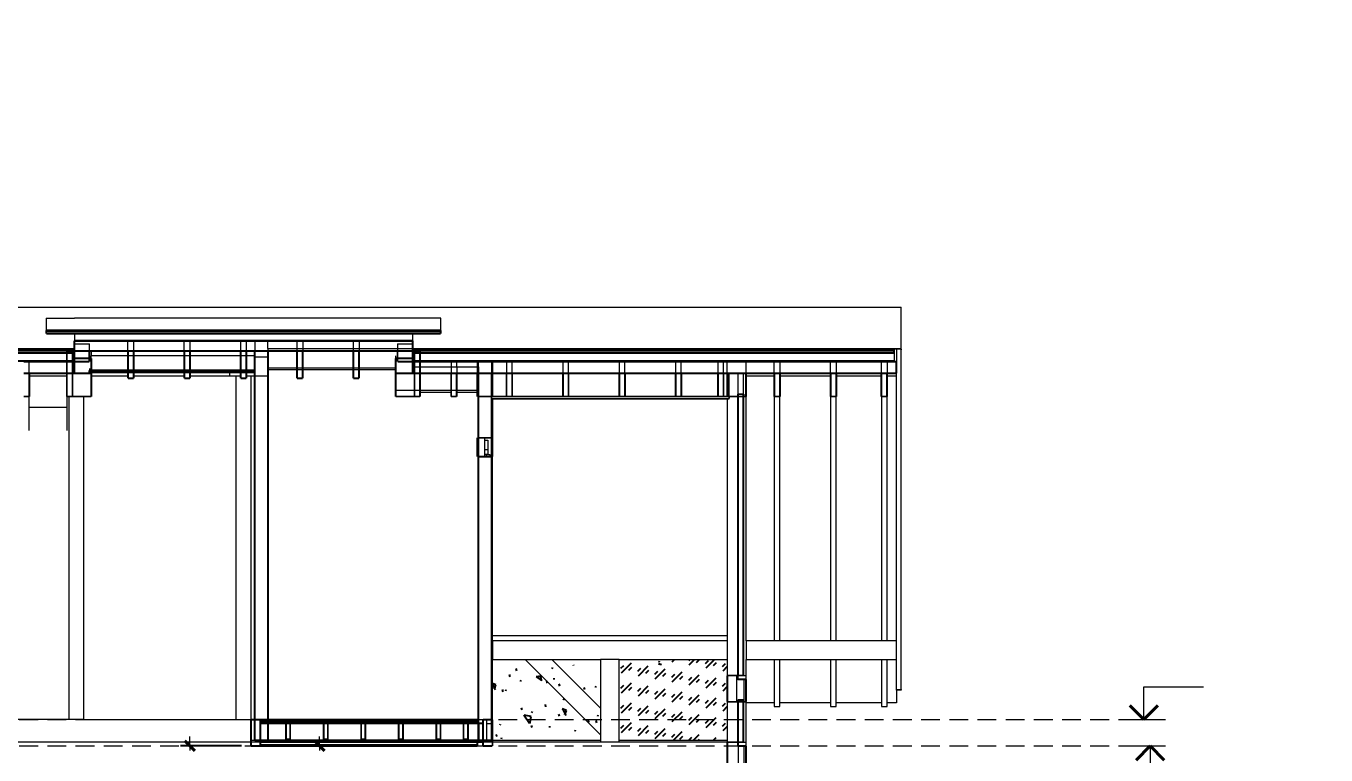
# Model space of a CAD drawing. Header units: millimetres. Extents: x 0 to 6720, y 0 to 297.
# Drawn here: x 6014.7 to 6291.4, y 141.8 to 297 of the extents above; entities that cross this region are included whole.
import ezdxf

# ---------------------------------------------------------------- set-up
doc = ezdxf.new("R2010")
doc.units = ezdxf.units.MM
for name, pattern in [('K5LT32768', [0]), ('K5LT_BASIC', [0]), ('K5LT_DASHED', [6, 4, -2]), ('K5LT_THIN', [0])]:
    doc.linetypes.add(name, pattern=pattern)
doc.layers.add('Системный слой', color=7, linetype='Continuous')
doc.styles.add('KDIMTEXTSTYLE', font='GOST_AU.SHX', dxfattribs={"width": 0.96, "oblique": 15, "height": 5})
doc.styles.add('KTEXTSTYLE', font='GOST_AU.SHX', dxfattribs={"width": 0.96, "height": 5})
doc.dimstyles.new('KDIMSTYLE (0.02)', dxfattribs={"dimtxt": 5, "dimasz": 1, "dimexe": 2, "dimexo": 0, "dimgap": 1, "dimtad": 1, "dimlfac": 50, "dimtxsty": 'KDIMTEXTSTYLE', "dimsah": 1, "dimcen": 0, "dimdle": 1, "dimadec": 0, "dimazin": 0, "dimtfac": 0.667, "dimtmove": 0, "dimatfit": 3, "dimfxl": 0, "dimtvp": 1, "dimtolj": 1, "dimtzin": 0, "dimarcsym": 0})

# ---------------------------------------------------------------- blocks, each defined once
blk = doc.blocks.new('U96')
at = {"layer": 'Системный слой', "color": 7, "linetype": 'K5LT_THIN', "lineweight": 18}
for p, q in [((6252.66, 149.34), (6252.66, 156.34)), ((6252.66, 156.34), (6265.38, 156.34)), ((6247.42, 149.34), (6254.66, 149.34))]:
    blk.add_line(p, q, dxfattribs=at)
at = {"layer": 'Системный слой', "color": 5, "linetype": 'K5LT_BASIC', "lineweight": 40}
for p, q in [((6249.66, 152.34), (6252.66, 149.34)), ((6252.66, 149.34), (6255.66, 152.34))]:
    blk.add_line(p, q, dxfattribs=at)
blk = doc.blocks.new('U97')
at = {"layer": 'Системный слой', "color": 7, "linetype": 'K5LT_THIN', "lineweight": 18}
for p, q in [((6250.07, 143.74), (6255.99, 143.74)), ((6253.99, 143.74), (6253.99, 136.74)), ((6253.99, 136.74), (6266.5, 136.74))]:
    blk.add_line(p, q, dxfattribs=at)
at = {"layer": 'Системный слой', "color": 5, "linetype": 'K5LT_BASIC', "lineweight": 40}
for p, q in [((6253.99, 143.74), (6250.99, 140.74)), ((6256.99, 140.74), (6253.99, 143.74))]:
    blk.add_line(p, q, dxfattribs=at)
blk = doc.blocks.new('U93')
at = {"layer": 'Системный слой', "color": 7, "linetype": 'K5LT_DASHED', "lineweight": 18}
for p, q in [((5917.25, 149.34), (6257.25, 149.34)), ((5917.25, 143.74), (6257.25, 143.74))]:
    blk.add_line(p, q, dxfattribs=at)
at = {"layer": 'Системный слой'}
for name in ['U96', 'U97']:
    blk.add_blockref(name, (0, 0), dxfattribs=at)
blk = doc.blocks.new('U99')
at = {"layer": 'Системный слой', "color": 7, "linetype": 'K5LT32768', "lineweight": 18}
for p, q in [((5939.18, 237.18), (6200.98, 237.18)), ((6200.98, 228.27), (6200.98, 237.18)), ((6018.98, 234.78), (6024.98, 234.78)), ((6018.98, 234.78), (6018.98, 232.21)), ((6102.98, 234.78), (6024.98, 234.78)), ((6102.98, 232.21), (6102.98, 234.78)), ((6024.98, 231.48), (6024.98, 230.03)), ((6036.38, 227.84), (6036.38, 229.92)), ((6037.58, 229.92), (6037.58, 227.84)), ((6048.38, 227.84), (6048.38, 229.92)), ((6049.58, 229.92), (6049.58, 227.84)), ((6060.38, 227.84), (6060.38, 229.92)), ((6061.58, 229.92), (6061.58, 227.84)), ((6063.38, 229.92), (6063.38, 227.84)), ((6066.18, 228.38), (6066.18, 229.92)), ((6072.38, 228.38), (6072.38, 229.92)), ((6073.58, 229.92), (6073.58, 228.38)), ((6084.38, 228.38), (6084.38, 229.92)), ((6085.58, 229.92), (6085.58, 228.38)), ((6096.98, 231.48), (6096.98, 230.03)), ((6023.38, 227.9), (6023.38, 227.84)), ((6024.58, 227.84), (6024.58, 227.9)), ((6024.98, 229.34), (6028.18, 229.34)), ((6028.18, 227.84), (6028.18, 229.34)), ((6028.58, 227.84), (6028.58, 226.8)), ((6066.18, 228.38), (6066.18, 227.84)), ((6066.18, 228.38), (6072.38, 228.38)), ((6072.38, 227.84), (6072.38, 228.38)), ((6072.38, 228.38), (6073.58, 228.38)), ((6073.58, 228.38), (6073.58, 227.84)), ((6073.58, 228.38), (6084.38, 228.38)), ((6084.38, 227.84), (6084.38, 228.38)), ((6084.38, 228.38), (6085.58, 228.38)), ((6085.58, 228.38), (6085.58, 227.84)), ((6085.58, 228.38), (6093.78, 228.38)), ((6093.78, 229.34), (6096.98, 229.34)), ((6093.78, 229.34), (6093.78, 228.38)), ((6093.78, 228.38), (6093.78, 227.84)), ((6093.78, 228.38), (6096.98, 228.38)), ((6097.38, 227.9), (6097.38, 227.84)), ((6098.58, 227.84), (6098.58, 227.9)), ((6199.48, 228.27), (6199.48, 228.02)), ((6199.48, 227.4), (6199.48, 225.67)), ((6199.98, 228.27), (6199.98, 225.55)), ((6200.98, 155.75), (6200.98, 228.02)), ((6015.38, 223.08), (6015.38, 225.55)), ((6028.58, 226.24), (6028.58, 226.8)), ((6036.38, 226.8), (6028.58, 226.8)), ((6037.58, 226.8), (6036.38, 226.8)), ((6048.38, 226.8), (6037.58, 226.8)), ((6049.58, 226.8), (6048.38, 226.8)), ((6060.38, 226.8), (6049.58, 226.8)), ((6061.58, 226.8), (6060.38, 226.8)), ((6063.38, 226.8), (6061.58, 226.8)), ((6066.18, 226.54), (6063.38, 226.54)), ((6066.18, 224.22), (6072.38, 224.22)), ((6072.38, 224.22), (6073.58, 224.22)), ((6073.58, 224.22), (6084.38, 224.22)), ((6084.38, 224.22), (6085.58, 224.22)), ((6085.58, 224.22), (6093.38, 224.22)), ((6093.38, 226.24), (6093.38, 226.78)), ((6097.18, 224.43), (6096.98, 224.43)), ((6097.19, 224.43), (6097.38, 224.43)), ((6097.38, 224.43), (6098.58, 224.43)), ((6098.58, 224.43), (6105.18, 224.43)), ((6105.18, 225.55), (6105.18, 224.43)), ((6105.18, 224.43), (6105.18, 223.08)), ((6105.18, 224.43), (6106.38, 224.43)), ((6106.38, 224.43), (6106.38, 225.55)), ((6106.38, 224.43), (6110.78, 224.43)), ((6106.38, 224.43), (6106.38, 223.08)), ((6110.78, 224.43), (6110.78, 225.55)), ((6110.78, 224.43), (6110.98, 224.43)), ((6110.78, 223.08), (6110.78, 224.43)), ((6110.98, 224.43), (6110.98, 225.55)), ((6110.98, 224.43), (6110.98, 223.08)), ((6113.78, 225.55), (6113.78, 223.08)), ((6113.98, 225.55), (6113.98, 223.08)), ((6116.98, 225.55), (6116.98, 223.08)), ((6118.18, 223.08), (6118.18, 225.55)), ((6128.98, 225.55), (6128.98, 223.08)), ((6130.18, 223.08), (6130.18, 225.55)), ((6140.98, 225.55), (6140.98, 223.08)), ((6142.18, 223.08), (6142.18, 225.55)), ((6152.98, 225.55), (6152.98, 223.08)), ((6154.18, 223.08), (6154.18, 225.55)), ((6161.98, 225.55), (6161.98, 223.08)), ((6163.18, 223.08), (6163.18, 225.55)), ((6163.98, 223.08), (6163.98, 225.55)), ((6167.98, 223.08), (6167.98, 225.55)), ((6173.98, 223.08), (6173.98, 225.55)), ((6175.18, 225.55), (6175.18, 223.08)), ((6185.98, 223.08), (6185.98, 225.55)), ((6187.18, 225.55), (6187.18, 223.08)), ((6196.78, 223.08), (6196.78, 225.55)), ((6197.98, 225.55), (6197.98, 223.08)), ((6015.38, 222.54), (6023.38, 222.54)), ((6028.18, 224.07), (6028.18, 223.68)), ((6028.58, 222.54), (6036.38, 222.54)), ((6037.58, 222.54), (6048.38, 222.54)), ((6049.58, 222.54), (6057.98, 222.54)), ((6057.98, 223.26), (6057.98, 222.54)), ((6057.98, 222.54), (6059.38, 222.54)), ((6059.38, 222.54), (6059.38, 149.34)), ((6059.38, 222.54), (6060.38, 222.54)), ((6061.58, 222.54), (6062.58, 222.54)), ((6062.58, 149.34), (6062.58, 222.54)), ((6062.58, 222.54), (6063.38, 222.54)), ((6063.38, 222.54), (6066.18, 222.54)), ((6072.38, 223.8), (6066.18, 223.8)), ((6073.58, 223.8), (6072.38, 223.8)), ((6084.38, 223.8), (6073.58, 223.8)), ((6085.58, 223.8), (6084.38, 223.8)), ((6093.38, 223.8), (6085.58, 223.8)), ((6164.38, 218.13), (6164.38, 223.08)), ((6166.22, 223.08), (6166.22, 218.63)), ((6167.46, 218.63), (6167.46, 223.08)), ((6167.98, 222.54), (6173.98, 222.54)), ((6175.18, 222.54), (6185.98, 222.54)), ((6187.18, 222.54), (6196.78, 222.54)), ((6197.98, 222.54), (6199.98, 222.54)), ((6199.98, 222.54), (6199.98, 223.08)), ((6199.98, 166.14), (6199.98, 222.54)), ((6093.38, 219.49), (6097.38, 219.49)), ((6097.38, 219.49), (6098.58, 219.49)), ((6098.58, 219.49), (6105.18, 219.49)), ((6105.18, 219), (6098.58, 219)), ((6105.18, 219.49), (6106.38, 219.49)), ((6106.38, 219.49), (6110.78, 219.49)), ((6110.78, 219), (6106.38, 219)), ((6110.98, 219.49), (6110.78, 219.49)), ((6015.38, 215.86), (6015.38, 218.13)), ((6023.38, 218.13), (6023.38, 215.86)), ((6023.78, 218.13), (6023.78, 149.34)), ((6026.98, 149.34), (6026.98, 218.13)), ((6113.98, 217.64), (6113.98, 209.34)), ((6163.98, 217.64), (6163.98, 167.27)), ((6166.22, 158.74), (6166.22, 218.13)), ((6166.3, 218.63), (6166.3, 218.13)), ((6167.38, 218.13), (6167.38, 218.63)), ((6167.46, 218.13), (6167.46, 158.74)), ((6167.98, 166.14), (6167.98, 218.13)), ((6173.98, 218.13), (6173.98, 166.14)), ((6175.18, 166.14), (6175.18, 218.13)), ((6185.98, 218.13), (6185.98, 166.14)), ((6187.18, 166.14), (6187.18, 218.13)), ((6196.78, 218.13), (6196.78, 166.14)), ((6197.98, 166.14), (6197.98, 218.13)), ((6015.38, 215.86), (6023.38, 215.86)), ((6015.38, 210.92), (6015.38, 215.86)), ((6023.38, 215.86), (6023.38, 210.92)), ((6112.38, 208.87), (6112.38, 209.34)), ((6112.38, 208.87), (6112.98, 208.87)), ((6112.38, 206.78), (6112.38, 208.87)), ((6112.98, 208.87), (6112.98, 206.78)), ((6112.98, 206.78), (6112.38, 206.78)), ((6112.38, 205.81), (6112.38, 206.78)), ((6112.98, 205.81), (6112.38, 205.81)), ((6112.38, 205.34), (6112.38, 205.81)), ((6112.66, 205.74), (6112.66, 205.34)), ((6113.46, 205.74), (6112.66, 205.74)), ((6112.98, 206.78), (6112.98, 205.81)), ((6113.46, 205.34), (6113.46, 205.74)), ((6113.98, 167.27), (6113.98, 205.34)), ((6113.98, 166.14), (6113.98, 167.27)), ((6113.98, 167.27), (6163.98, 167.27)), ((6163.98, 166.14), (6113.98, 166.14)), ((6113.98, 166.14), (6113.98, 162.14)), ((6163.98, 167.27), (6163.98, 166.14)), ((6163.98, 166.14), (6163.98, 162.14)), ((6173.98, 166.14), (6167.98, 166.14)), ((6167.98, 166.14), (6167.98, 162.14)), ((6175.18, 166.14), (6173.98, 166.14)), ((6185.98, 166.14), (6175.18, 166.14)), ((6187.18, 166.14), (6185.98, 166.14)), ((6196.78, 166.14), (6187.18, 166.14)), ((6197.98, 166.14), (6196.78, 166.14)), ((6199.48, 166.14), (6197.98, 166.14)), ((6199.98, 166.14), (6199.48, 166.14)), ((6199.98, 162.14), (6199.98, 166.14)), ((6113.98, 149.34), (6113.98, 162.14)), ((6113.98, 162.14), (6120.98, 162.14)), ((6136.98, 146.14), (6120.98, 162.14)), ((6120.98, 162.14), (6126.64, 162.14)), ((6126.64, 162.14), (6136.98, 151.8)), ((6126.64, 162.14), (6136.98, 162.14)), ((6140.98, 162.14), (6136.98, 162.14)), ((6136.98, 162.14), (6136.98, 151.8)), ((6140.98, 144.94), (6140.98, 162.14)), ((6140.98, 162.14), (6163.98, 162.14)), ((6163.98, 162.14), (6163.98, 158.74)), ((6167.98, 158.74), (6167.98, 162.14)), ((6167.98, 162.14), (6173.98, 162.14)), ((6173.98, 162.14), (6173.98, 152.94)), ((6173.98, 162.14), (6175.18, 162.14)), ((6175.18, 152.94), (6175.18, 162.14)), ((6175.18, 162.14), (6185.98, 162.14)), ((6185.98, 162.14), (6185.98, 152.94)), ((6185.98, 162.14), (6187.18, 162.14)), ((6187.18, 152.94), (6187.18, 162.14)), ((6187.18, 162.14), (6196.78, 162.14)), ((6196.78, 162.14), (6196.78, 152.94)), ((6196.78, 162.14), (6197.98, 162.14)), ((6197.98, 152.94), (6197.98, 162.14)), ((6197.98, 162.14), (6199.48, 162.14)), ((6199.48, 162.14), (6199.98, 162.14)), ((6199.98, 155.75), (6199.98, 162.14)), ((6165.98, 158.34), (6165.98, 158.74)), ((6165.98, 158.34), (6166.18, 158.34)), ((6165.98, 157.94), (6165.98, 158.34)), ((6165.98, 157.94), (6166.18, 157.94)), ((6165.98, 153.14), (6165.98, 157.94)), ((6166.18, 158.34), (6166.22, 158.34)), ((6166.18, 157.94), (6166.18, 158.34)), ((6166.22, 158.74), (6166.3, 158.74)), ((6167.38, 158.74), (6167.46, 158.74)), ((6167.46, 158.74), (6167.98, 158.74)), ((6167.58, 153.14), (6167.58, 157.94)), ((6167.98, 157.94), (6167.98, 158.74)), ((6199.98, 155.75), (6200.98, 155.75)), ((6199.98, 155.59), (6199.98, 155.75)), ((6200.98, 155.59), (6199.98, 155.59)), ((6199.98, 155.59), (6199.98, 152.94)), ((6200.98, 155.75), (6200.98, 155.59)), ((6163.98, 153.14), (6163.98, 144.94)), ((6166.22, 144.54), (6166.22, 153.14)), ((6166.3, 153.14), (6166.22, 153.14)), ((6167.46, 153.14), (6167.38, 153.14)), ((6167.46, 153.14), (6167.46, 144.54)), ((6167.98, 152.94), (6167.98, 153.14)), ((6173.98, 152.94), (6167.98, 152.94)), ((6167.98, 144.54), (6167.98, 152.94)), ((6173.98, 152.94), (6173.98, 152.14)), ((6185.98, 152.94), (6175.18, 152.94)), ((6175.18, 152.14), (6175.18, 152.94)), ((6185.98, 152.94), (6185.98, 152.14)), ((6196.78, 152.94), (6187.18, 152.94)), ((6187.18, 152.14), (6187.18, 152.94)), ((6196.78, 152.94), (6196.78, 152.14)), ((6199.98, 152.94), (6197.98, 152.94)), ((6197.98, 152.14), (6197.98, 152.94)), ((6136.98, 151.8), (6136.98, 146.14)), ((6173.98, 152.14), (6175.18, 152.14)), ((6185.98, 152.14), (6187.18, 152.14)), ((6196.78, 152.14), (6197.98, 152.14)), ((6023.78, 149.34), (6007.98, 149.34)), ((6026.98, 149.34), (6023.78, 149.34)), ((6026.98, 149.34), (6059.38, 149.34)), ((6059.38, 149.34), (6062.58, 149.34)), ((6111.18, 144.94), (6111.18, 148.54)), ((6112.78, 148.54), (6112.78, 149.34)), ((6112.78, 148.54), (6113.78, 148.54)), ((6112.78, 144.94), (6112.78, 148.54)), ((6113.78, 148.54), (6113.98, 148.54)), ((6062.58, 144.54), (6008.67, 144.54)), ((6063.38, 144.94), (6062.58, 144.94)), ((6064.58, 144.54), (6062.58, 144.54)), ((6097.78, 144.54), (6097.78, 144.94)), ((6109.18, 144.54), (6109.18, 144.94)), ((6110.78, 144.94), (6110.78, 144.54)), ((6111.18, 144.54), (6111.18, 144.94)), ((6112.78, 144.54), (6111.98, 144.54)), ((6112.78, 144.54), (6112.78, 144.94)), ((6113.98, 144.54), (6112.78, 144.54)), ((6113.98, 144.94), (6113.78, 144.94)), ((6136.98, 144.94), (6113.98, 144.94)), ((6136.98, 144.54), (6113.98, 144.54)), ((6136.98, 146.14), (6136.98, 144.94)), ((6136.98, 144.94), (6136.98, 144.54)), ((6140.98, 144.54), (6136.98, 144.54)), ((6163.98, 144.94), (6140.98, 144.94)), ((6140.98, 144.54), (6140.98, 144.94)), ((6163.98, 144.54), (6140.98, 144.54)), ((6163.98, 144.94), (6163.98, 144.54)), ((6166.3, 144.54), (6166.22, 144.54)), ((6166.38, 143.74), (6166.38, 144.54)), ((6167.38, 144.54), (6167.46, 144.54)), ((6167.46, 144.54), (6167.98, 144.54)), ((6167.98, 143.74), (6167.98, 144.54)), ((6166.38, 139.74), (6166.38, 143.74)), ((6167.58, 139.34), (6167.58, 143.74))]:
    blk.add_line(p, q, dxfattribs=at)
at = {"layer": 'Системный слой', "color": 5, "linetype": 'K5LT_BASIC', "const_width": 0.4}
for points in [[(6018.98, 232), (6018.98, 232.21)], [(6018.98, 232.21), (6024.98, 232.21)], [(6018.98, 231.9), (6018.98, 232)], [(6024.98, 232), (6018.98, 232)], [(6018.98, 231.48), (6018.98, 231.9)], [(6024.98, 231.9), (6018.98, 231.9)], [(6024.98, 231.48), (6018.98, 231.48)], [(6024.98, 232.21), (6096.98, 232.21)], [(6096.98, 232), (6024.98, 232)], [(6096.98, 231.9), (6024.98, 231.9)], [(6096.98, 231.48), (6024.98, 231.48)], [(6024.98, 230.03), (6096.98, 230.03)], [(6024.98, 229.92), (6024.98, 230.03)], [(6036.38, 229.92), (6024.98, 229.92)], [(6024.98, 229.34), (6024.98, 229.92)], [(6037.58, 229.92), (6036.38, 229.92)], [(6048.38, 229.92), (6037.58, 229.92)], [(6049.58, 229.92), (6048.38, 229.92)], [(6060.38, 229.92), (6049.58, 229.92)], [(6061.58, 229.92), (6060.38, 229.92)], [(6063.38, 229.92), (6061.58, 229.92)], [(6066.18, 229.92), (6063.38, 229.92)], [(6072.38, 229.92), (6066.18, 229.92)], [(6073.58, 229.92), (6072.38, 229.92)], [(6084.38, 229.92), (6073.58, 229.92)], [(6085.58, 229.92), (6084.38, 229.92)], [(6096.98, 229.92), (6085.58, 229.92)], [(6096.98, 232.21), (6102.98, 232.21)], [(6102.98, 232), (6096.98, 232)], [(6102.98, 231.9), (6096.98, 231.9)], [(6102.98, 231.48), (6096.98, 231.48)], [(6096.98, 230.03), (6096.98, 229.92)], [(6096.98, 229.34), (6096.98, 229.92)], [(6102.98, 232.21), (6102.98, 232)], [(6102.98, 232), (6102.98, 231.9)], [(6102.98, 231.9), (6102.98, 231.48)], [(5940.68, 228.27), (6024.98, 228.27)], [(5940.68, 228.02), (6024.98, 228.02)], [(5940.68, 227.9), (6023.38, 227.9)], [(6023.38, 227.4), (5940.68, 227.4)], [(6023.38, 227.9), (6024.58, 227.9)], [(6023.38, 227.84), (6024.58, 227.84)], [(6023.38, 227.4), (6023.38, 227.84)], [(6023.38, 225.67), (6023.38, 227.4)], [(6024.58, 227.4), (6023.38, 227.4)], [(6024.58, 227.9), (6024.98, 227.9)], [(6024.58, 227.84), (6024.58, 227.4)], [(6024.58, 226.61), (6024.58, 227.4)], [(6024.98, 227.4), (6024.58, 227.4)], [(6024.98, 229.34), (6024.98, 228.27)], [(6024.98, 228.27), (6024.98, 228.02)], [(6024.98, 228.02), (6024.98, 227.9)], [(6024.98, 227.9), (6024.98, 227.84)], [(6024.98, 227.84), (6028.18, 227.84)], [(6024.98, 227.84), (6024.98, 227.4)], [(6024.98, 227.4), (6024.98, 226.61)], [(6028.18, 227.84), (6028.18, 226.69)], [(6028.58, 227.84), (6028.18, 227.84)], [(6036.38, 227.84), (6028.58, 227.84)], [(6036.38, 227.84), (6037.58, 227.84)], [(6036.38, 226.8), (6036.38, 227.84)], [(6036.38, 223.68), (6036.38, 226.8)], [(6048.38, 227.84), (6037.58, 227.84)], [(6037.58, 227.84), (6037.58, 226.8)], [(6037.58, 223.68), (6037.58, 226.8)], [(6048.38, 227.84), (6049.58, 227.84)], [(6048.38, 226.8), (6048.38, 227.84)], [(6048.38, 226.8), (6048.38, 223.68)], [(6049.58, 227.84), (6049.58, 226.8)], [(6060.38, 227.84), (6049.58, 227.84)], [(6049.58, 226.8), (6049.58, 223.68)], [(6060.38, 227.84), (6061.58, 227.84)], [(6060.38, 226.8), (6060.38, 227.84)], [(6060.38, 226.8), (6060.38, 223.68)], [(6061.58, 227.84), (6061.58, 226.8)], [(6063.38, 227.84), (6061.58, 227.84)], [(6061.58, 226.8), (6061.58, 223.68)], [(6063.38, 227.84), (6066.18, 227.84)], [(6063.38, 226.8), (6063.38, 227.84)], [(6063.38, 226.54), (6063.38, 226.8)], [(6066.18, 227.84), (6072.38, 227.84)], [(6066.18, 227.84), (6066.18, 226.54)], [(6072.38, 227.84), (6073.58, 227.84)], [(6072.38, 224.22), (6072.38, 227.84)], [(6073.58, 227.84), (6084.38, 227.84)], [(6073.58, 227.84), (6073.58, 224.22)], [(6084.38, 227.84), (6085.58, 227.84)], [(6084.38, 224.22), (6084.38, 227.84)], [(6085.58, 227.84), (6085.58, 224.22)], [(6085.58, 227.84), (6093.78, 227.84)], [(6093.78, 227.84), (6096.98, 227.84)], [(6093.78, 226.69), (6093.78, 227.84)], [(6096.98, 229.34), (6096.98, 228.38)], [(6096.98, 228.27), (6096.98, 228.38)], [(6096.98, 228.27), (6199.48, 228.27)], [(6096.98, 228.02), (6096.98, 228.27)], [(6096.98, 227.9), (6096.98, 228.02)], [(6096.98, 228.02), (6199.48, 228.02)], [(6096.98, 227.84), (6096.98, 227.9)], [(6096.98, 227.9), (6097.38, 227.9)], [(6096.98, 227.84), (6096.98, 227.4)], [(6096.98, 227.4), (6096.98, 226.91)], [(6097.38, 227.4), (6096.98, 227.4)], [(6096.98, 226.91), (6096.98, 226.69)], [(6097.38, 227.9), (6098.58, 227.9)], [(6097.38, 227.84), (6098.58, 227.84)], [(6097.38, 227.4), (6097.38, 227.84)], [(6097.38, 226.61), (6097.38, 227.4)], [(6098.58, 227.4), (6097.38, 227.4)], [(6098.58, 227.9), (6199.48, 227.9)], [(6098.58, 227.84), (6098.58, 227.4)], [(6098.58, 225.67), (6098.58, 227.4)], [(6199.48, 227.4), (6098.58, 227.4)], [(6199.48, 228.27), (6199.98, 228.27)], [(6199.48, 228.02), (6199.48, 227.9)], [(6199.48, 227.9), (6199.48, 227.4)], [(6199.98, 228.27), (6200.98, 228.27)], [(6200.98, 228.27), (6200.98, 228.02)], [(5940.68, 225.67), (6023.38, 225.67)], [(6014.18, 225.55), (6015.38, 225.55)], [(6015.38, 225.55), (6023.38, 225.55)], [(6023.38, 225.55), (6023.38, 225.67)], [(6023.38, 225.67), (6024.58, 225.67)], [(6023.38, 225.55), (6023.38, 223.08)], [(6023.38, 225.55), (6024.58, 225.55)], [(6024.58, 226.24), (6024.58, 226.61)], [(6024.58, 225.67), (6024.58, 226.24)], [(6024.58, 226.24), (6024.98, 226.24)], [(6024.58, 225.55), (6024.58, 225.67)], [(6024.58, 225.67), (6024.98, 225.67)], [(6024.58, 223.08), (6024.58, 225.55)], [(6024.58, 225.55), (6024.98, 225.55)], [(6024.98, 226.24), (6024.98, 226.61)], [(6024.98, 226.24), (6024.98, 225.67)], [(6024.98, 226.24), (6028.18, 226.24)], [(6024.98, 225.67), (6024.98, 225.55)], [(6024.98, 223.08), (6024.98, 225.55)], [(6028.18, 225.55), (6024.98, 225.55)], [(6028.18, 226.69), (6028.18, 226.24)], [(6028.18, 226.24), (6028.18, 225.55)], [(6028.18, 226.24), (6028.58, 226.24)], [(6028.58, 226.24), (6028.58, 224.07)], [(6028.58, 224.07), (6028.58, 223.68)], [(6063.38, 223.68), (6063.38, 226.54)], [(6066.18, 226.54), (6066.18, 224.22)], [(6066.18, 223.8), (6066.18, 224.22)], [(6072.38, 223.8), (6072.38, 224.22)], [(6073.58, 224.22), (6073.58, 223.8)], [(6084.38, 223.8), (6084.38, 224.22)], [(6085.58, 224.22), (6085.58, 223.8)], [(6093.38, 224.43), (6093.38, 226.24)], [(6093.38, 226.24), (6093.78, 226.24)], [(6093.38, 224.22), (6093.38, 224.43)], [(6093.38, 223.8), (6093.38, 224.22)], [(6093.78, 226.24), (6093.78, 226.69)], [(6093.78, 225.55), (6093.78, 226.24)], [(6093.78, 226.24), (6096.98, 226.24)], [(6096.98, 225.55), (6093.78, 225.55)], [(6096.98, 226.69), (6096.98, 226.61)], [(6096.98, 226.24), (6096.98, 226.61)], [(6096.98, 225.67), (6096.98, 226.24)], [(6096.98, 226.24), (6097.38, 226.24)], [(6096.98, 225.55), (6096.98, 225.67)], [(6096.98, 225.67), (6097.38, 225.67)], [(6096.98, 225.55), (6096.98, 224.43)], [(6096.98, 225.55), (6097.38, 225.55)], [(6096.98, 223.08), (6096.98, 224.43)], [(6097.38, 226.24), (6097.38, 226.61)], [(6097.38, 225.67), (6097.38, 226.24)], [(6097.38, 225.55), (6097.38, 225.67)], [(6097.38, 225.67), (6098.58, 225.67)], [(6097.38, 225.55), (6097.38, 224.43)], [(6097.38, 225.55), (6098.58, 225.55)], [(6097.38, 223.08), (6097.38, 224.43)], [(6098.58, 225.55), (6098.58, 225.67)], [(6098.58, 225.67), (6199.48, 225.67)], [(6098.58, 224.43), (6098.58, 225.55)], [(6098.58, 225.55), (6105.18, 225.55)], [(6098.58, 224.43), (6098.58, 223.08)], [(6105.18, 225.55), (6106.38, 225.55)], [(6106.38, 225.55), (6110.78, 225.55)], [(6110.78, 225.55), (6110.98, 225.55)], [(6110.98, 225.55), (6113.78, 225.55)], [(6113.78, 225.55), (6113.98, 225.55)], [(6113.98, 225.55), (6116.98, 225.55)], [(6116.98, 225.55), (6118.18, 225.55)], [(6118.18, 225.55), (6128.98, 225.55)], [(6128.98, 225.55), (6130.18, 225.55)], [(6130.18, 225.55), (6140.98, 225.55)], [(6140.98, 225.55), (6142.18, 225.55)], [(6142.18, 225.55), (6152.98, 225.55)], [(6152.98, 225.55), (6154.18, 225.55)], [(6154.18, 225.55), (6161.98, 225.55)], [(6161.98, 225.55), (6163.18, 225.55)], [(6163.18, 225.55), (6163.98, 225.55)], [(6163.98, 225.55), (6167.98, 225.55)], [(6167.98, 225.55), (6173.98, 225.55)], [(6173.98, 225.55), (6175.18, 225.55)], [(6175.18, 225.55), (6185.98, 225.55)], [(6185.98, 225.55), (6187.18, 225.55)], [(6187.18, 225.55), (6196.78, 225.55)], [(6196.78, 225.55), (6197.98, 225.55)], [(6197.98, 225.55), (6199.48, 225.55)], [(6199.48, 225.67), (6199.48, 225.55)], [(6199.48, 225.55), (6199.98, 225.55)], [(6199.98, 225.55), (6199.98, 223.08)], [(6014.18, 223.08), (6015.38, 223.08)], [(6015.38, 222.54), (6015.38, 223.08)], [(6023.38, 223.08), (6015.38, 223.08)], [(6015.38, 222.54), (6015.38, 218.13)], [(6023.38, 222.54), (6023.38, 223.08)], [(6023.38, 223.08), (6024.58, 223.08)], [(6023.38, 218.13), (6023.38, 222.54)], [(6024.58, 223.08), (6024.58, 218.13)], [(6024.58, 223.08), (6024.98, 223.08)], [(6024.98, 223.08), (6028.58, 223.08)], [(6028.18, 223.39), (6028.18, 223.68)], [(6028.18, 223.68), (6028.58, 223.68)], [(6028.18, 223.26), (6028.18, 223.39)], [(6028.58, 223.26), (6028.18, 223.26)], [(6028.58, 223.68), (6028.58, 223.39)], [(6028.58, 223.68), (6036.38, 223.68)], [(6028.58, 223.39), (6028.58, 223.26)], [(6028.58, 223.26), (6028.58, 223.08)], [(6036.38, 223.26), (6028.58, 223.26)], [(6028.58, 223.08), (6028.58, 222.54)], [(6028.58, 222.54), (6028.58, 218.13)], [(6036.38, 223.26), (6036.38, 223.68)], [(6036.38, 223.68), (6037.58, 223.68)], [(6036.38, 222.54), (6036.38, 223.26)], [(6037.58, 223.26), (6036.38, 223.26)], [(6036.38, 222.02), (6036.38, 222.54)], [(6037.58, 222.02), (6036.38, 222.02)], [(6037.58, 223.26), (6037.58, 223.68)], [(6037.58, 223.68), (6048.38, 223.68)], [(6037.58, 223.26), (6037.58, 222.54)], [(6048.38, 223.26), (6037.58, 223.26)], [(6037.58, 222.54), (6037.58, 222.02)], [(6048.38, 223.26), (6048.38, 223.68)], [(6048.38, 223.68), (6049.58, 223.68)], [(6048.38, 222.54), (6048.38, 223.26)], [(6049.58, 223.26), (6048.38, 223.26)], [(6048.38, 222.02), (6048.38, 222.54)], [(6049.58, 222.02), (6048.38, 222.02)], [(6049.58, 223.26), (6049.58, 223.68)], [(6049.58, 223.68), (6060.38, 223.68)], [(6049.58, 223.26), (6049.58, 222.54)], [(6057.98, 223.26), (6049.58, 223.26)], [(6049.58, 222.54), (6049.58, 222.02)], [(6060.38, 223.26), (6057.98, 223.26)], [(6060.38, 223.26), (6060.38, 223.68)], [(6060.38, 223.68), (6061.58, 223.68)], [(6060.38, 222.54), (6060.38, 223.26)], [(6061.58, 223.26), (6060.38, 223.26)], [(6060.38, 222.02), (6060.38, 222.54)], [(6061.58, 222.02), (6060.38, 222.02)], [(6061.58, 223.26), (6061.58, 223.68)], [(6061.58, 223.68), (6063.38, 223.68)], [(6061.58, 223.26), (6061.58, 222.54)], [(6063.38, 223.26), (6061.58, 223.26)], [(6061.58, 222.54), (6061.58, 222.02)], [(6063.38, 223.68), (6063.38, 223.26)], [(6063.38, 222.54), (6063.38, 223.26)], [(6063.38, 149.34), (6063.38, 222.54)], [(6066.18, 223.8), (6066.18, 222.54)], [(6066.18, 222.54), (6066.18, 149.34)], [(6072.38, 222.55), (6072.38, 223.8)], [(6072.38, 222.02), (6072.38, 222.55)], [(6073.58, 222.02), (6072.38, 222.02)], [(6073.58, 223.8), (6073.58, 222.55)], [(6073.58, 222.55), (6073.58, 222.02)], [(6084.38, 222.55), (6084.38, 223.8)], [(6084.38, 222.02), (6084.38, 222.55)], [(6085.58, 222.02), (6084.38, 222.02)], [(6085.58, 223.8), (6085.58, 222.55)], [(6085.58, 222.55), (6085.58, 222.02)], [(6093.38, 223.08), (6093.38, 223.8)], [(6093.38, 219.49), (6093.38, 223.08)], [(6093.38, 223.08), (6096.98, 223.08)], [(6096.98, 223.08), (6097.38, 223.08)], [(6097.38, 223.08), (6098.58, 223.08)], [(6097.38, 219.49), (6097.38, 223.08)], [(6098.58, 223.08), (6098.58, 219.49)], [(6098.58, 223.08), (6105.18, 223.08)], [(6105.18, 223.08), (6106.38, 223.08)], [(6105.18, 219.49), (6105.18, 223.08)], [(6106.38, 223.08), (6106.38, 219.49)], [(6106.38, 223.08), (6110.78, 223.08)], [(6110.78, 223.08), (6110.98, 223.08)], [(6110.78, 219.49), (6110.78, 223.08)], [(6110.98, 223.08), (6113.78, 223.08)], [(6110.98, 223.08), (6110.98, 219.49)], [(6113.78, 223.08), (6113.78, 218.13)], [(6113.78, 223.08), (6113.98, 223.08)], [(6113.98, 223.08), (6113.98, 218.13)], [(6116.98, 223.08), (6113.98, 223.08)], [(6116.98, 223.08), (6118.18, 223.08)], [(6116.98, 223.08), (6116.98, 218.13)], [(6118.18, 223.08), (6118.18, 218.13)], [(6128.98, 223.08), (6118.18, 223.08)], [(6128.98, 218.13), (6128.98, 223.08)], [(6128.98, 223.08), (6130.18, 223.08)], [(6130.18, 223.08), (6130.18, 218.13)], [(6140.98, 223.08), (6130.18, 223.08)], [(6140.98, 218.13), (6140.98, 223.08)], [(6140.98, 223.08), (6142.18, 223.08)], [(6142.18, 223.08), (6142.18, 218.13)], [(6152.98, 223.08), (6142.18, 223.08)], [(6152.98, 218.13), (6152.98, 223.08)], [(6152.98, 223.08), (6154.18, 223.08)], [(6154.18, 223.08), (6154.18, 218.13)], [(6161.98, 223.08), (6154.18, 223.08)], [(6161.98, 223.08), (6163.18, 223.08)], [(6161.98, 218.13), (6161.98, 223.08)], [(6163.18, 223.08), (6163.18, 218.13)], [(6163.98, 223.08), (6163.18, 223.08)], [(6163.98, 218.13), (6163.98, 223.08)], [(6163.98, 223.08), (6164.38, 223.08)], [(6164.38, 223.08), (6166.22, 223.08)], [(6166.22, 223.08), (6167.46, 223.08)], [(6167.46, 223.08), (6167.98, 223.08)], [(6167.98, 223.08), (6167.98, 222.54)], [(6173.98, 223.08), (6167.98, 223.08)], [(6167.98, 222.54), (6167.98, 218.13)], [(6173.98, 222.54), (6173.98, 223.08)], [(6173.98, 223.08), (6175.18, 223.08)], [(6173.98, 218.13), (6173.98, 222.54)], [(6175.18, 222.54), (6175.18, 223.08)], [(6185.98, 223.08), (6175.18, 223.08)], [(6175.18, 222.54), (6175.18, 218.13)], [(6185.98, 223.08), (6187.18, 223.08)], [(6185.98, 222.54), (6185.98, 223.08)], [(6185.98, 218.13), (6185.98, 222.54)], [(6187.18, 223.08), (6187.18, 222.54)], [(6196.78, 223.08), (6187.18, 223.08)], [(6187.18, 222.54), (6187.18, 218.13)], [(6196.78, 223.08), (6197.98, 223.08)], [(6196.78, 222.54), (6196.78, 223.08)], [(6196.78, 218.13), (6196.78, 222.54)], [(6197.98, 223.08), (6197.98, 222.54)], [(6199.98, 223.08), (6197.98, 223.08)], [(6197.98, 222.54), (6197.98, 218.13)], [(6093.38, 218.13), (6093.38, 219.49)], [(6097.38, 219.49), (6097.38, 218.13)], [(6098.58, 219.49), (6098.58, 219)], [(6098.58, 219), (6098.58, 218.13)], [(6105.18, 219), (6105.18, 219.49)], [(6105.18, 218.13), (6105.18, 219)], [(6106.38, 219.49), (6106.38, 219)], [(6106.38, 219), (6106.38, 218.13)], [(6110.78, 219), (6110.78, 219.49)], [(6110.78, 218.13), (6110.78, 219)], [(6110.98, 218.13), (6110.98, 219.49)], [(6166.22, 218.63), (6166.22, 218.13)], [(6166.3, 218.63), (6166.22, 218.63)], [(6167.38, 218.63), (6166.3, 218.63)], [(6167.46, 218.63), (6167.38, 218.63)], [(6167.46, 218.13), (6167.46, 218.63)], [(6015.38, 218.13), (6014.18, 218.13)], [(6023.78, 218.13), (6023.38, 218.13)], [(6024.58, 218.13), (6023.78, 218.13)], [(6026.98, 218.13), (6024.58, 218.13)], [(6028.58, 218.13), (6026.98, 218.13)], [(6097.38, 218.13), (6093.38, 218.13)], [(6098.58, 218.13), (6097.38, 218.13)], [(6106.38, 218.13), (6105.18, 218.13)], [(6110.98, 218.13), (6110.78, 218.13)], [(6113.78, 218.13), (6110.98, 218.13)], [(6110.98, 218.13), (6110.98, 209.34)], [(6113.78, 217.64), (6113.79, 218.13)], [(6113.78, 217.64), (6113.78, 218.13)], [(6113.79, 218.13), (6113.78, 218.13)], [(6113.98, 217.64), (6113.78, 217.64)], [(6113.78, 217.64), (6113.78, 209.34)], [(6113.79, 218.13), (6113.98, 218.13)], [(6113.98, 218.13), (6116.98, 218.13)], [(6163.98, 217.64), (6113.98, 217.64)], [(6118.18, 218.13), (6116.98, 218.13)], [(6118.18, 218.13), (6128.98, 218.13)], [(6130.18, 218.13), (6128.98, 218.13)], [(6130.18, 218.13), (6140.98, 218.13)], [(6142.18, 218.13), (6140.98, 218.13)], [(6142.18, 218.13), (6152.98, 218.13)], [(6154.18, 218.13), (6152.98, 218.13)], [(6154.18, 218.13), (6161.98, 218.13)], [(6163.18, 218.13), (6161.98, 218.13)], [(6163.18, 218.13), (6163.98, 218.13)], [(6164.38, 218.13), (6163.98, 218.13)], [(6164.38, 217.64), (6163.98, 217.64)], [(6164.38, 218.13), (6164.38, 217.64)], [(6166.22, 218.13), (6164.38, 218.13)], [(6166.3, 218.13), (6167.38, 218.13)], [(6166.3, 158.74), (6166.3, 218.13)], [(6167.38, 218.13), (6167.38, 158.74)], [(6167.98, 218.13), (6167.46, 218.13)], [(6175.18, 218.13), (6173.98, 218.13)], [(6187.18, 218.13), (6185.98, 218.13)], [(6197.98, 218.13), (6196.78, 218.13)], [(6110.78, 205.34), (6110.78, 209.34)], [(6110.78, 209.34), (6110.98, 209.34)], [(6112.38, 209.34), (6110.98, 209.34)], [(6110.98, 205.34), (6110.98, 209.34)], [(6112.38, 209.34), (6113.78, 209.34)], [(6113.78, 209.34), (6113.78, 205.34)], [(6113.78, 209.34), (6113.98, 209.34)], [(6113.98, 209.34), (6113.98, 205.34)], [(6110.98, 205.34), (6110.78, 205.34)], [(6110.98, 205.34), (6112.38, 205.34)], [(6110.98, 148.54), (6110.98, 205.34)], [(6112.66, 205.34), (6112.38, 205.34)], [(6113.46, 205.34), (6112.66, 205.34)], [(6113.78, 205.34), (6113.46, 205.34)], [(6113.98, 205.34), (6113.78, 205.34)], [(6113.78, 205.34), (6113.78, 149.34)], [(6165.98, 158.74), (6163.98, 158.74)], [(6163.98, 158.74), (6163.98, 153.14)], [(6165.98, 158.74), (6166.22, 158.74)], [(6166.22, 158.74), (6166.22, 158.34)], [(6166.22, 158.34), (6166.22, 157.94)], [(6166.22, 157.94), (6167.58, 157.94)], [(6167.38, 158.74), (6166.3, 158.74)], [(6167.58, 157.94), (6167.98, 157.94)], [(6167.98, 157.94), (6167.98, 153.14)], [(6165.98, 153.14), (6163.98, 153.14)], [(6166.22, 153.14), (6165.98, 153.14)], [(6166.22, 153.54), (6166.22, 153.14)], [(6167.46, 153.54), (6166.22, 153.54)], [(6166.3, 144.54), (6166.3, 153.14)], [(6166.3, 153.14), (6167.38, 153.14)], [(6167.38, 153.14), (6167.38, 144.54)], [(6167.46, 153.14), (6167.46, 153.54)], [(6167.58, 153.14), (6167.46, 153.14)], [(6167.98, 153.14), (6167.58, 153.14)], [(6062.58, 149.34), (6063.38, 149.34)], [(6062.58, 144.94), (6062.58, 149.34)], [(6063.38, 144.94), (6063.38, 149.34)], [(6063.38, 149.34), (6064.58, 149.34)], [(6064.58, 148.94), (6064.58, 149.34)], [(6064.58, 149.34), (6066.18, 149.34)], [(6066.18, 149.34), (6110.78, 149.34)], [(6066.18, 149.34), (6066.18, 148.94)], [(6110.78, 149.34), (6110.78, 148.94)], [(6112.78, 149.34), (6111.98, 149.34)], [(6111.98, 149.34), (6111.98, 148.54)], [(6112.78, 149.34), (6113.78, 149.34)], [(6113.78, 149.34), (6113.98, 149.34)], [(6113.78, 149.34), (6113.78, 148.54)], [(6113.98, 148.54), (6113.98, 149.34)], [(6064.58, 148.54), (6064.58, 148.94)], [(6064.58, 148.94), (6066.18, 148.94)], [(6066.18, 148.54), (6064.58, 148.54)], [(6064.58, 148.54), (6064.58, 144.94)], [(6066.18, 148.94), (6066.18, 148.54)], [(6066.18, 148.94), (6070.03, 148.94)], [(6066.18, 148.54), (6066.18, 144.94)], [(6070.03, 148.54), (6066.18, 148.54)], [(6070.03, 148.94), (6070.93, 148.94)], [(6070.03, 148.54), (6070.03, 148.94)], [(6070.03, 145.14), (6070.03, 148.54)], [(6070.93, 148.54), (6070.03, 148.54)], [(6070.93, 148.94), (6070.93, 148.54)], [(6070.93, 148.94), (6078.03, 148.94)], [(6070.93, 148.54), (6070.93, 145.14)], [(6078.03, 148.54), (6070.93, 148.54)], [(6078.03, 148.94), (6078.93, 148.94)], [(6078.03, 148.54), (6078.03, 148.94)], [(6078.03, 145.14), (6078.03, 148.54)], [(6078.93, 148.54), (6078.03, 148.54)], [(6078.93, 148.94), (6078.93, 148.54)], [(6078.93, 148.94), (6086.03, 148.94)], [(6078.93, 148.54), (6078.93, 145.14)], [(6086.03, 148.54), (6078.93, 148.54)], [(6086.03, 148.94), (6086.93, 148.94)], [(6086.03, 148.54), (6086.03, 148.94)], [(6086.03, 145.14), (6086.03, 148.54)], [(6086.93, 148.54), (6086.03, 148.54)], [(6086.93, 148.94), (6086.93, 148.54)], [(6086.93, 148.94), (6094.03, 148.94)], [(6086.93, 148.54), (6086.93, 145.14)], [(6094.03, 148.54), (6086.93, 148.54)], [(6094.03, 148.94), (6094.93, 148.94)], [(6094.03, 148.54), (6094.03, 148.94)], [(6094.03, 145.14), (6094.03, 148.54)], [(6094.93, 148.54), (6094.03, 148.54)], [(6094.93, 148.94), (6094.93, 148.54)], [(6094.93, 148.94), (6102.03, 148.94)], [(6094.93, 148.54), (6094.93, 145.14)], [(6102.03, 148.54), (6094.93, 148.54)], [(6102.03, 148.94), (6102.93, 148.94)], [(6102.03, 148.54), (6102.03, 148.94)], [(6102.03, 145.14), (6102.03, 148.54)], [(6102.93, 148.54), (6102.03, 148.54)], [(6102.93, 148.94), (6102.93, 148.54)], [(6102.93, 148.94), (6107.83, 148.94)], [(6102.93, 148.54), (6102.93, 145.14)], [(6107.83, 148.54), (6102.93, 148.54)], [(6107.83, 148.94), (6108.73, 148.94)], [(6107.83, 148.54), (6107.83, 148.94)], [(6107.83, 145.14), (6107.83, 148.54)], [(6108.73, 148.54), (6107.83, 148.54)], [(6108.73, 148.94), (6108.73, 148.54)], [(6108.73, 148.94), (6110.78, 148.94)], [(6108.73, 148.54), (6108.73, 145.14)], [(6108.78, 148.54), (6108.73, 148.54)], [(6108.78, 144.94), (6108.78, 148.54)], [(6108.78, 148.54), (6110.78, 148.54)], [(6110.78, 148.94), (6110.78, 148.54)], [(6110.78, 148.54), (6110.98, 148.54)], [(6111.18, 148.54), (6110.98, 148.54)], [(6110.98, 144.94), (6110.98, 148.54)], [(6111.98, 148.54), (6111.18, 148.54)], [(6111.98, 148.54), (6111.98, 144.94)], [(6113.78, 148.54), (6113.78, 144.94)], [(6113.98, 148.54), (6113.98, 144.94)], [(6062.58, 144.54), (6062.58, 144.94)], [(6062.58, 144.54), (6062.58, 143.74)], [(6064.58, 143.74), (6062.58, 143.74)], [(6064.58, 144.94), (6063.38, 144.94)], [(6064.58, 144.94), (6066.18, 144.94)], [(6064.58, 144.94), (6064.58, 144.54)], [(6064.58, 143.94), (6064.58, 144.54)], [(6064.58, 144.54), (6097.78, 144.54)], [(6064.58, 143.74), (6064.58, 143.94)], [(6064.58, 143.94), (6110.78, 143.94)], [(6110.78, 143.74), (6064.58, 143.74)], [(6097.78, 144.94), (6066.18, 144.94)], [(6070.93, 145.14), (6070.03, 145.14)], [(6078.93, 145.14), (6078.03, 145.14)], [(6086.93, 145.14), (6086.03, 145.14)], [(6094.93, 145.14), (6094.03, 145.14)], [(6108.78, 144.94), (6097.78, 144.94)], [(6097.78, 144.54), (6108.78, 144.54)], [(6102.93, 145.14), (6102.03, 145.14)], [(6108.73, 145.14), (6107.83, 145.14)], [(6108.78, 144.94), (6108.78, 144.54)], [(6109.18, 144.94), (6108.78, 144.94)], [(6108.78, 144.54), (6109.18, 144.54)], [(6109.18, 144.94), (6110.78, 144.94)], [(6110.78, 144.54), (6109.18, 144.54)], [(6110.98, 144.94), (6110.78, 144.94)], [(6110.78, 144.54), (6110.78, 143.94)], [(6111.18, 144.54), (6110.78, 144.54)], [(6110.78, 143.94), (6110.78, 143.74)], [(6111.18, 144.94), (6110.98, 144.94)], [(6111.98, 144.94), (6111.18, 144.94)], [(6111.98, 144.54), (6111.18, 144.54)], [(6111.98, 144.94), (6111.98, 144.54)], [(6112.78, 144.94), (6111.98, 144.94)], [(6111.98, 144.54), (6111.98, 143.74)], [(6113.98, 143.74), (6111.98, 143.74)], [(6113.78, 144.94), (6112.78, 144.94)], [(6113.98, 144.94), (6113.98, 144.54)], [(6113.98, 143.74), (6113.98, 144.54)], [(6163.98, 138.94), (6163.98, 144.54)], [(6163.98, 144.54), (6166.22, 144.54)], [(6166.22, 144.54), (6166.22, 143.74)], [(6166.38, 143.74), (6166.22, 143.74)], [(6166.38, 144.54), (6166.3, 144.54)], [(6167.38, 144.54), (6166.38, 144.54)], [(6166.38, 143.74), (6167.58, 143.74)], [(6167.58, 143.74), (6167.98, 143.74)], [(6167.98, 143.74), (6167.98, 139.34)]]:
    blk.add_lwpolyline(points, dxfattribs=at)
blk = doc.blocks.new('KDIMARROW_03')
at = {"layer": 'Системный слой', "color": 0, "linetype": 'K5LT_BASIC', "lineweight": 40}
blk.add_line((-1.06, -1.06), (1.06, 1.06), dxfattribs=at)
at = {"layer": 'Системный слой', "color": 0, "linetype": 'K5LT_THIN', "lineweight": 18}
for q in [(-1, 0), (2, 0)]:
    blk.add_line((0, 0), q, dxfattribs=at)

msp = doc.modelspace()

# ---------------------------------------------------------------- hatches: boundary and pattern name
at = {"layer": 'Системный слой'}
h = msp.add_hatch(dxfattribs=at)
h.set_pattern_fill('', angle=40, style=0, pattern_type=0)
h.set_pattern_definition([(40, (7.66, 6.428), (-20.5692, 24.51342), [2, -30]), (130, (9.193, 7.713), (-24.51342, -20.5692), [2, -30]), (85, (7.66, 6.428), (-20.568825, 24.51297), [2.828, -42.426]), (60, (9.193, 7.713), (-27.71281, 16), [2, -30]), (150, (10.192, 9.445), (-16, -27.71281), [2, -30]), (105, (9.193, 7.713), (-27.7123, 15.999706), [2.828, -42.426]), (80, (16.853, 14.141), (-26.0974, 4.60168), [1.5, -25]), (170, (17.114, 15.618), (-4.60168, -26.0974), [1.5, -25]), (125, (16.853, 14.141), (-26.09695, 4.601596), [2.121, -35.355]), (100, (-18.796, -15.771), (-15.756924, -2.77837), [1, -15]), (190, (-18.97, -14.787), (2.77837, -15.756924), [1, -15]), (145, (-18.796, -15.771), (-15.75733, -2.778442), [1.414, -21.213]), (70, (1.233, 14.088), (-15.03508, 5.472322), [1, -15]), (160, (1.575, 15.028), (-5.472322, -15.03508), [1, -15]), (115, (1.233, 14.088), (-15.03547, 5.472463), [1.414, -21.213]), (85, (0, 0), (-9.351857, 7.84492), [0.3, -10]), (65, (0, 0), (-2.4184476, 6.6446302), [0.3, -10]), (105, (0, 0), (-6.1930747, 7.6580563), [0.5, -12]), (110, (0, 0), (-7.945929, 1.3646295), [0.5, -7])])
h.paths.add_polyline_path([(6140.78, 144.94244), (6163.97994, 144.94244), (6163.97994, 153.54244), (6163.97994, 159.14244), (6163.98, 160.98244), (6140.78, 160.98244)])
h.paths.add_polyline_path([(6136.78, 144.94244), (6136.78, 160.98244), (6113.98, 160.98244), (6113.98, 149.74244), (6113.98, 144.94244)])
h.paths.add_polyline_path([(6136.78, 135.34244), (6097.58, 135.34244), (6097.58, 92.94244), (6136.78, 92.94244)])
h.paths.add_polyline_path([(6163.98, 162.14244), (6140.98, 162.14244), (6140.98, 144.94244), (6163.98, 144.94244), (6163.97994, 153.14244), (6163.97994, 158.74244)])
h = msp.add_hatch(dxfattribs=at)
h.set_pattern_fill('', angle=45, style=0, pattern_type=0)
h.set_pattern_definition([(45, (0, 0), (4e-16, 4.2426407), [3, -2.1]), (45, (1.591, 0.5303), (4e-16, 4.2426407), [0.9, -4.2]), (45, (-0.106, 0.9546), (4e-16, 4.2426407), [0.9, -4.2])])
h.paths.add_polyline_path([(6140.78, 139.34244), (6140.78, 92.94244), (6163.98, 92.94244), (6163.97994, 139.34244)])
h.paths.add_polyline_path([(6140.98, 144.94244), (6163.98, 144.94244), (6163.97994, 153.14244), (6163.97994, 158.74244), (6163.98, 162.14244), (6140.98, 162.14244)])

# ---------------------------------------------------------------- block references
for name in ['U99', 'U93']:
    msp.add_blockref(name, (0, 0), dxfattribs=at)

# ---------------------------------------------------------------- dimensions: what is measured, and where the dimension line sits
at = {"layer": 'Системный слой', "color": 7}
for base, p1, location in [((6049.58, 143.74244), (6057.58, 107.68918), (6049.58, 125.71581)), ((6077.17106, 143.74244), (6062.78, 103.90252), (6077.17106, 123.82248))]:
    msp.add_linear_dim(base=base, p1=p1, p2=(6062.58, 143.74244), angle=90, location=location, dimstyle='KDIMSTYLE (0.02)', override={"dimexo": 2, "dimpost": '\\H2.5;\\W0.965;\\Q15;<>', "dimblk1": 'KDIMARROW_03', "dimblk2": 'KDIMARROW_03', "dimse1": 0, "dimse2": 0, "dimclrt": 7, "dimtolj": 1}, dxfattribs=at).render()

doc.saveas('drawing.dxf')
